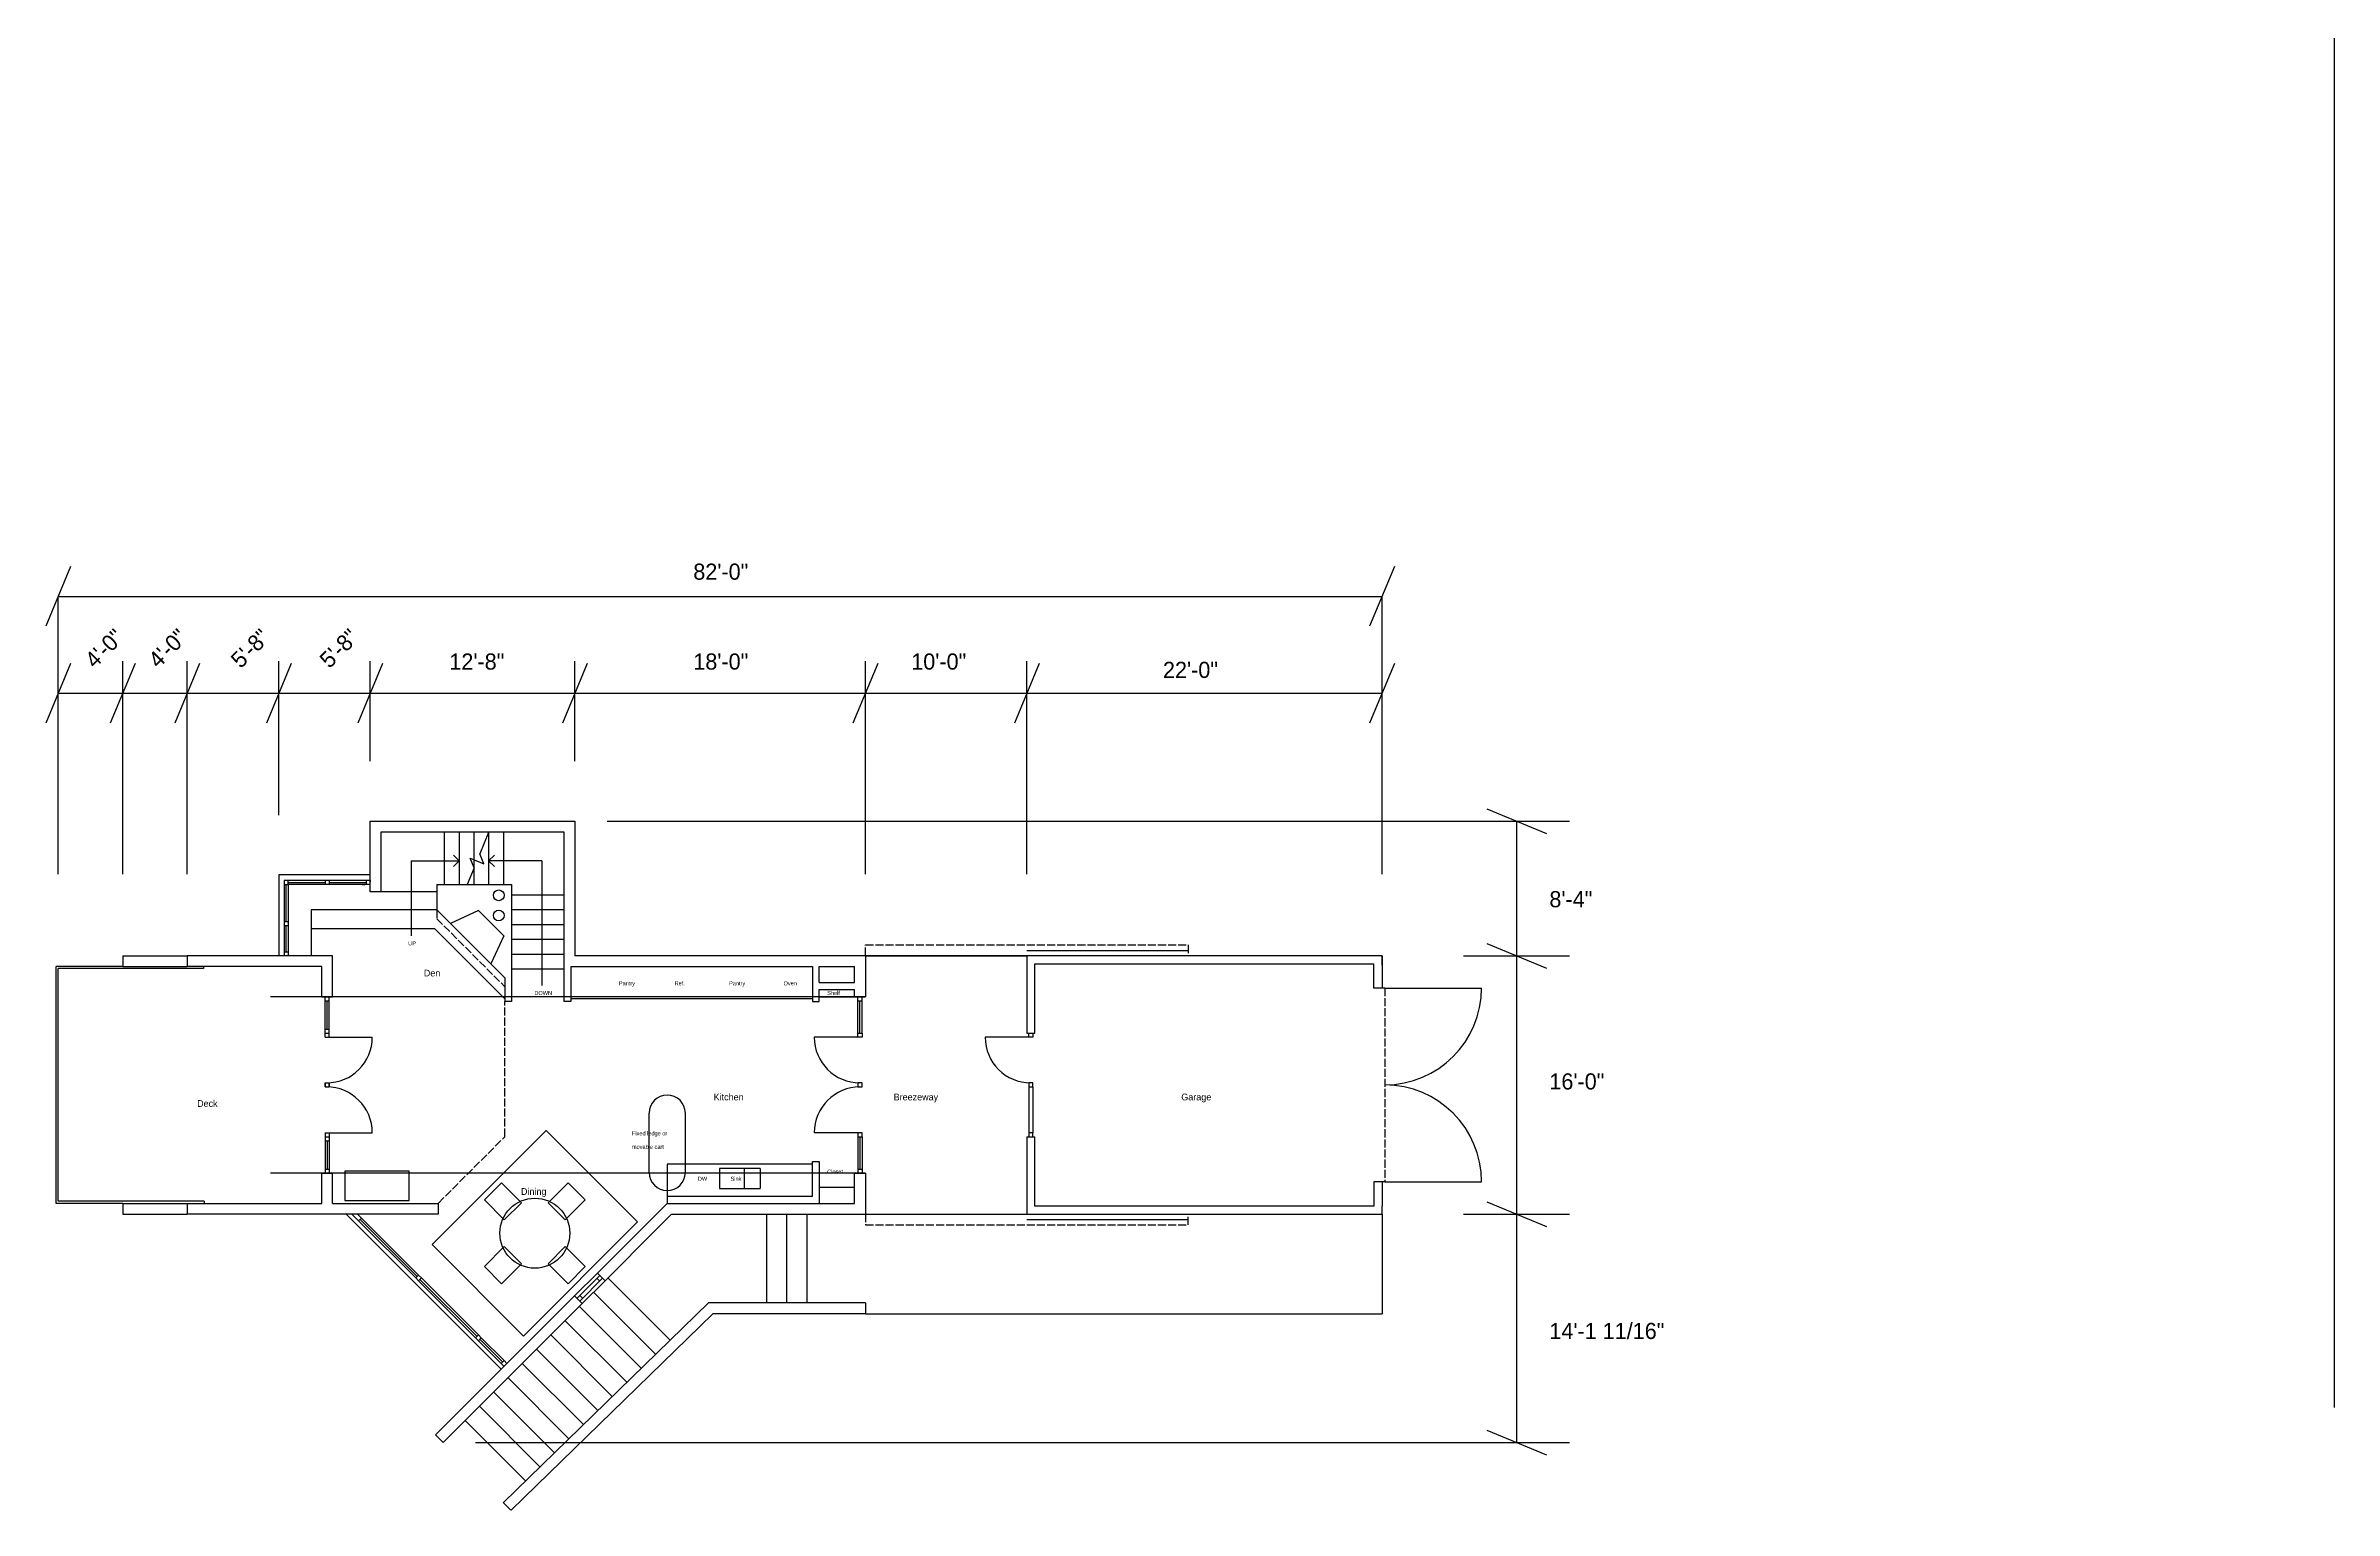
# Model space of a CAD drawing. Header units: inches. Extents: x -18511 to 1840, y 602 to 7454.
# Drawn here: x -5325 to -3624, y 1461 to 2549 of the extents above; entities that cross this region are included whole.
import ezdxf

# ---------------------------------------------------------------- set-up
doc = ezdxf.new("R2010")
doc.units = ezdxf.units.IN
doc.header["$LTSCALE"] = 0.5
doc.header["$MEASUREMENT"] = 0
doc.linetypes.add('ACAD_ISO02W100', pattern=[15, 12, -3])
doc.layers.get('0').update_dxf_attribs({"color": 253})
for name, color, linetype in [('A-doors', 254, 'Continuous'), ('A-Elev-North', 7, 'Continuous'), ('A-Elev-South', 7, 'Continuous'), ('A-furniture', 33, 'Continuous'), ('A-glazing', 252, 'Continuous'), ('A-millwork', 252, 'Continuous'), ('A-soffit', 251, 'ACAD_ISO02W100'), ('A-stairs', 252, 'Continuous'), ('A-text', 254, 'Continuous'), ('A-walls', 7, 'Continuous'), ('construction', 160, 'Continuous')]:
    doc.layers.add(name, color=color, linetype=linetype)

msp = doc.modelspace()

# ---------------------------------------------------------------- linework, layer by layer
for p, q in [((-4596.1, 1873.2), (-4716.1, 1873.2)), ((-4716.1, 1873.2), (-4596.1, 1873.2)), ((-4716.1, 1681.2), (-4596.1, 1681.2))]:
    msp.add_line(p, q)
at = {"layer": 'A-doors'}
for p, q in [((-4596.1, 1877.2), (-4476.1, 1877.2)), ((-5120.1, 1842.7), (-5112.1, 1842.7)), ((-5117.6, 1839.7), (-5114.6, 1839.7)), ((-4330.1, 1849.2), (-4258.1, 1849.2)), ((-5117.6, 1818.7), (-5114.6, 1818.7)), ((-5117.6, 1815.7), (-5114.6, 1815.7)), ((-5117.6, 1815.7), (-5114.6, 1815.7)), ((-5117.6, 1812.7), (-5114.6, 1812.7)), ((-4720.1, 1812.7), (-4754.1, 1812.7)), ((-4721.6, 1812.7), (-4721.6, 1815.7)), ((-4721.6, 1815.7), (-4718.6, 1815.7)), ((-4718.6, 1812.7), (-4721.6, 1812.7)), ((-4718.6, 1815.7), (-4718.6, 1812.7)), ((-4593.1, 1812.7), (-4627.1, 1812.7)), ((-4594.6, 1812.7), (-4594.6, 1815.7)), ((-4594.6, 1815.7), (-4591.6, 1815.7)), ((-4591.6, 1812.7), (-4594.6, 1812.7)), ((-4591.6, 1815.7), (-4591.6, 1812.7)), ((-5117.6, 1778.7), (-5114.6, 1778.7)), ((-5117.6, 1775.7), (-5117.6, 1778.7)), ((-5117.6, 1778.7), (-5114.6, 1778.7)), ((-5117.6, 1778.7), (-5117.6, 1775.7)), ((-5117.6, 1775.7), (-5114.6, 1775.7)), ((-5117.6, 1775.7), (-5114.6, 1775.7)), ((-5114.6, 1775.7), (-5114.6, 1778.7)), ((-5114.6, 1778.7), (-5114.6, 1775.7)), ((-4721.6, 1778.7), (-4721.6, 1775.7)), ((-4718.6, 1778.7), (-4721.6, 1778.7)), ((-4721.6, 1775.7), (-4718.6, 1775.7)), ((-4718.6, 1775.7), (-4718.6, 1778.7)), ((-4594.6, 1778.7), (-4594.6, 1775.7)), ((-4591.6, 1778.7), (-4594.6, 1778.7)), ((-4594.6, 1775.7), (-4591.6, 1775.7)), ((-4591.6, 1775.7), (-4591.6, 1778.7)), ((-5117.6, 1741.7), (-5114.6, 1741.7)), ((-5117.6, 1738.7), (-5114.6, 1738.7)), ((-5117.6, 1735.7), (-5114.6, 1735.7)), ((-5116.6, 1741.7), (-5082.6, 1741.7)), ((-4720.1, 1741.7), (-4754.1, 1741.7)), ((-4721.6, 1741.7), (-4721.6, 1738.7)), ((-4718.6, 1741.7), (-4721.6, 1741.7)), ((-4721.6, 1738.7), (-4718.6, 1738.7)), ((-4718.6, 1738.7), (-4718.6, 1741.7)), ((-4594.6, 1741.7), (-4594.6, 1738.7)), ((-4591.6, 1741.7), (-4594.6, 1741.7)), ((-4594.6, 1738.7), (-4591.6, 1738.7)), ((-4591.6, 1738.7), (-4591.6, 1741.7)), ((-5120.1, 1711.7), (-5112.1, 1711.7)), ((-5117.6, 1714.7), (-5114.6, 1714.7)), ((-4330.1, 1705.2), (-4258.1, 1705.2)), ((-4596.1, 1677.2), (-4476.1, 1677.2))]:
    msp.add_line(p, q, dxfattribs=at)
at = {"layer": 'A-doors', "color": 252}
for p, q in [((-4594.6, 1775.7), (-4594.6, 1741.7)), ((-4591.6, 1775.7), (-4591.6, 1741.7))]:
    msp.add_line(p, q, dxfattribs=at)
at = {"layer": 'A-doors'}
for centre, radius, start, end in [((-4330.1, 1849.2), 72, 270, 0), ((-5116.6, 1812.7), 34, 270, 0), ((-4720.1, 1812.7), 34, 180, 270), ((-4593.1, 1812.7), 34, 180, 270), ((-5116.6, 1741.7), 34, 0, 90), ((-4720.1, 1741.7), 34, 90, 180), ((-4330.1, 1705.2), 72, 0, 90)]:
    msp.add_arc(centre, radius, start, end, dxfattribs=at)
at = {"layer": 'A-Elev-North', "color": 253}
for p, q in [((-5084.1, 1933.2), (-5152.1, 1933.2)), ((-5152.1, 1933.2), (-5152.1, 1873.2)), ((-5034.6, 1907.2), (-5128.1, 1907.2)), ((-5128.1, 1907.2), (-5128.1, 1873.2)), ((-5034.6, 1920.7), (-5076.1, 1920.7))]:
    msp.add_line(p, q, dxfattribs=at)
at = {"layer": 'A-Elev-North', "color": 252}
for p, q in [((-5117.6, 1929.2), (-5117.6, 1926.2)), ((-5114.6, 1929.2), (-5114.6, 1926.2))]:
    msp.add_line(p, q, dxfattribs=at)
at = {"layer": 'A-Elev-North'}
msp.add_line((-5084.1, 1929.2), (-5084.1, 1928.2), dxfattribs=at)
at = {"layer": 'A-Elev-North', "color": 254}
for p, q in [((-5097.8, 1681.2, 0), (-5092.8, 1676.2, 0)), ((-5090.6, 1678.3, 0), (-5093.5, 1681.2, 0)), ((-5050.3, 1633.8, 0), (-5048.2, 1631.7, 0)), ((-5046.1, 1633.8, 0), (-5048.2, 1635.9, 0)), ((-5048.2, 1631.7, 0), (-5047.2, 1632.7, 0))]:
    msp.add_line(p, q, dxfattribs=at)
at = {"layer": 'A-Elev-North', "color": 7}
for p, q in [((-5005.8, 1589.3, 0), (-5003.7, 1587.1, 0)), ((-5003.7, 1591.4, 0), (-5001.6, 1589.3, 0)), ((-4986.7, 1570.2, 0), (-4984.6, 1568, 0)), ((-4984.6, 1572.3, 0), (-4982.5, 1570.2, 0))]:
    msp.add_line(p, q, dxfattribs=at)
at = {"layer": 'A-Elev-South', "color": 253}
for p, q in [((-5306.9, 2162.4, -10845.7), (-5325.3, 2118.1, -10845.7)), ((-4322.9, 2162.4, -10845.7), (-4341.3, 2118.1, -10845.7)), ((-5316.1, 2092.2, -10845.7), (-5316.1, 2140.2, -10845.7)), ((-5316.1, 2140.2, -10845.7), (-4332.1, 2140.2, -10845.7)), ((-4332.1, 1933.8, -10845.7), (-4332.1, 2140.2, -10845.7)), ((-5220.1, 1933.8, -10845.7), (-5220.1, 2092.2, -10845.7)), ((-5152.1, 1977.7, -10845.7), (-5152.1, 2092.2, -10845.7)), ((-5084.1, 2017.8, -10845.7), (-5084.1, 2092.2, -10845.7)), ((-4932.1, 2017.8, -10845.7), (-4932.1, 2092.2, -10845.7)), ((-4716.1, 1933.8, -10845.7), (-4716.1, 2092.2, -10845.7)), ((-4596.1, 1933.8, -10845.7), (-4596.1, 2092.2, -10845.7)), ((-5306.9, 2090.4, -10845.7), (-5325.3, 2046.1, -10845.7)), ((-5258.9, 2090.4, -10845.7), (-5277.3, 2046.1, -10845.7)), ((-5210.9, 2090.4, -10845.7), (-5229.3, 2046.1, -10845.7)), ((-5142.9, 2090.4, -10845.7), (-5161.3, 2046.1, -10845.7)), ((-5074.9, 2090.4, -10845.7), (-5093.3, 2046.1, -10845.7)), ((-4922.9, 2090.4, -10845.7), (-4941.3, 2046.1, -10845.7)), ((-4706.9, 2090.4, -10845.7), (-4725.3, 2046.1, -10845.7)), ((-4586.9, 2090.4, -10845.7), (-4605.3, 2046.1, -10845.7)), ((-4322.9, 2090.4, -10845.7), (-4341.3, 2046.1, -10845.7)), ((-5316.1, 2068.2, -10845.7), (-4332.1, 2068.2, -10845.7)), ((-4908.1, 1973.2, -10845.7), (-4192.7, 1973.2, -10845.7)), ((-4254.3, 1982.4, -10845.7), (-4209.9, 1964, -10845.7)), ((-5268.1, 1873.2, -5698.2), (-5220.1, 1873.2)), ((-4271.5, 1873.2, -10845.7), (-4192.7, 1873.2, -10845.7)), ((-4254.3, 1882.4, -10845.7), (-4209.9, 1864, -10845.7)), ((-5268.1, 1865.2, -5698.2), (-5220.1, 1865.2)), ((-5268.1, 1689.2, -10845.7), (-5220.1, 1689.2)), ((-5220.1, 1689.2), (-5120.1, 1689.2)), ((-5112.1, 1689.2), (-5033.6, 1689.2)), ((-4254.3, 1690.4, -10845.7), (-4209.9, 1672, -10845.7)), ((-5268.1, 1681.2, -10845.7), (-5220.1, 1681.2)), ((-4271.5, 1681.2, -10845.7), (-4192.7, 1681.2, -10845.7)), ((-4907.5, 1633.8), (-4861.3, 1587.6)), ((-4918.1, 1623.2), (-4872, 1577.1)), ((-4832.8, 1615.2), (-4985.1, 1466.8)), ((-4829.4, 1607.2), (-4979.4, 1461.2)), ((-4939.3, 1602), (-4893.5, 1556.2)), ((-4928.7, 1612.6), (-4882.8, 1566.7)), ((-4716.1, 1615.2), (-4832.8, 1615.2)), ((-4716.1, 1607.2), (-4829.4, 1607.2)), ((-4949.9, 1591.4), (-4904.2, 1545.7)), ((-4971.1, 1570.2), (-4925.7, 1524.8)), ((-4960.5, 1580.8), (-4915, 1535.3)), ((-4992.3, 1549), (-4947.2, 1503.9)), ((-4981.7, 1559.6), (-4936.5, 1514.3)), ((-5002.9, 1538.4), (-4958, 1493.4)), ((-5013.6, 1527.8), (-4968.7, 1482.9)), ((-4254.3, 1520.7, -10845.7), (-4209.9, 1502.3, -10845.7)), ((-5005.8, 1511.5, -10845.7), (-4192.7, 1511.5, -10845.7)), ((-4985.2, 1467), (-4979.6, 1461.3))]:
    msp.add_line(p, q, dxfattribs=at)
at = {"layer": 'A-Elev-South', "color": 252}
for p, q in [((-5316.1, 1933.8, -10845.7), (-5316.1, 2092.2, -10845.7)), ((-5268.1, 1933.8, -10845.7), (-5268.1, 2092.2, -10845.7))]:
    msp.add_line(p, q, dxfattribs=at)
at = {"layer": 'A-Elev-South', "color": 7}
for p, q in [((-5029.8, 1511.5), (-4926.6, 1614.7)), ((-5035.5, 1517.2), (-5029.8, 1511.5))]:
    msp.add_line(p, q, dxfattribs=at)
at = {"layer": 'A-furniture'}
msp.add_lwpolyline([(-5038.2, 1658.5), (-4970.3, 1590.6), (-4885.5, 1675.5), (-4953.4, 1743.3)], close=True, dxfattribs=at)
for points in [[(-5103.1, 1713.2), (-5103.1, 1691.2), (-5055.1, 1691.2), (-5055.1, 1713.2), (-5103.1, 1713.2)], [(-4971.7, 1689.6), (-4986.6, 1704.4), (-4999.3, 1691.7), (-4984.5, 1676.9), (-4971.7, 1689.6)], [(-4939.2, 1676.9), (-4924.4, 1691.7), (-4937.1, 1704.4), (-4951.9, 1689.6), (-4939.2, 1676.9)], [(-4971.7, 1644.3), (-4986.6, 1629.5), (-4999.3, 1642.2), (-4984.5, 1657.1), (-4971.7, 1644.3)], [(-4939.2, 1657.1), (-4924.4, 1642.2), (-4937.1, 1629.5), (-4951.9, 1644.3), (-4939.2, 1657.1)]]:
    msp.add_lwpolyline(points, dxfattribs=at)
msp.add_circle((-4961.8, 1667), 26, dxfattribs=at)
at = {"layer": 'A-glazing'}
for p, q in [((-5148.1, 1929.2), (-5148.1, 1926.2)), ((-5084.1, 1929.2), (-5148.1, 1929.2)), ((-5148.1, 1926.2), (-5145.1, 1926.2)), ((-5148.1, 1926.2), (-5148.1, 1873.2)), ((-5146.6, 1898.7), (-5146.6, 1926.2)), ((-5145.1, 1926.2), (-5145.1, 1929.2)), ((-5145.1, 1927.7), (-5117.6, 1927.7)), ((-5084.1, 1926.2), (-5145.1, 1926.2)), ((-5145.1, 1926.2), (-5145.1, 1873.2)), ((-5114.6, 1927.7), (-5087.1, 1927.7)), ((-5088.1, 1929.2), (-5090.1, 1929.2)), ((-5090.1, 1926.2), (-5088.1, 1926.2)), ((-5087.1, 1929.2), (-5087.1, 1926.2)), ((-5148.1, 1898.7), (-5145.1, 1898.7)), ((-5148.1, 1895.7), (-5145.1, 1895.7)), ((-5146.6, 1876.2), (-5146.6, 1895.7)), ((-5148.1, 1876.2), (-5145.1, 1876.2)), ((-5268.1, 1865.2, -5698.2), (-5316.1, 1865.2)), ((-5117.6, 1818.7), (-5117.6, 1839.7)), ((-5116.1, 1818.7), (-5116.1, 1839.7)), ((-5114.6, 1818.7), (-5114.6, 1839.7)), ((-4720.1, 1815.7), (-4720.1, 1839.7)), ((-5117.6, 1735.7), (-5117.6, 1714.7)), ((-5116.1, 1735.7), (-5116.1, 1714.7)), ((-5114.6, 1735.7), (-5114.6, 1714.7)), ((-4720.1, 1738.7), (-4720.1, 1714.7)), ((-4986.8, 1565.9, 0), (-5102.1, 1681.2, 0)), ((-5050.3, 1633.8, 0), (-5092.8, 1676.2, 0)), ((-5049.3, 1634.9, 0), (-5091.7, 1677.3, 0)), ((-5048.2, 1635.9, 0), (-5090.6, 1678.3, 0)), ((-5003.7, 1591.4, 0), (-5046.1, 1633.8, 0)), ((-4932.2, 1620.4), (-4915.3, 1637.4)), ((-4930.5, 1618.6), (-4913.5, 1635.6)), ((-4913.5, 1631.4), (-4915.6, 1633.5)), ((-5005.8, 1589.3, 0), (-5048.2, 1631.7, 0)), ((-5004.7, 1590.3, 0), (-5047.2, 1632.7, 0)), ((-4926.2, 1618.6), (-4928.4, 1620.7)), ((-4926.6, 1614.7), (-4909.6, 1631.7)), ((-4986.7, 1570.2, 0), (-5003.7, 1587.1, 0)), ((-4985.6, 1571.2, 0), (-5002.6, 1588.2, 0)), ((-4984.6, 1572.3, 0), (-5001.6, 1589.3, 0))]:
    msp.add_line(p, q, dxfattribs=at)
at = {"layer": 'A-glazing', "color": 252}
for p, q in [((-4721.6, 1815.7), (-4721.6, 1839.7)), ((-4718.6, 1815.7), (-4718.6, 1839.7)), ((-4721.6, 1738.7), (-4721.6, 1714.7)), ((-4718.6, 1738.7), (-4718.6, 1714.7))]:
    msp.add_line(p, q, dxfattribs=at)
at = {"layer": 'A-glazing', "color": 254}
for p, q in [((-5092.8, 1676.2, 0), (-5090.6, 1678.3, 0)), ((-5050.3, 1633.8, 0), (-5048.2, 1635.9, 0)), ((-5048.2, 1631.7, 0), (-5046.1, 1633.8, 0)), ((-5005.8, 1589.3, 0), (-5003.7, 1591.4, 0)), ((-5003.7, 1587.1, 0), (-5001.6, 1589.3, 0)), ((-4986.7, 1570.2, 0), (-4984.6, 1572.3, 0))]:
    msp.add_line(p, q, dxfattribs=at)
at = {"layer": 'A-glazing', "color": 253}
msp.add_line((-4928.3, 1616.5), (-4911.4, 1633.5), dxfattribs=at)
at = {"layer": 'A-millwork'}
for p, q in [((-5317.6, 1689.2), (-5317.6, 1865.2)), ((-5268.1, 1865.2, -5698.2), (-5317.6, 1865.2)), ((-5316.1, 1690.7), (-5316.1, 1863.7)), ((-5208.1, 1863.7), (-5316.1, 1863.7)), ((-5208.1, 1865.2), (-5208.1, 1863.7)), ((-4755.4, 1841.2), (-4935.1, 1841.2)), ((-4750.4, 1842.7), (-4724.1, 1842.7)), ((-4876.9, 1712.2), (-4876.9, 1756.2)), ((-4849.9, 1712.2), (-4849.9, 1756.2)), ((-4755.4, 1718.2), (-4863.4, 1718.2)), ((-4863.4, 1718.2), (-4863.4, 1694.2)), ((-4794.4, 1715.2), (-4824.4, 1715.2)), ((-4824.4, 1715.2), (-4824.4, 1700.2)), ((-4805.9, 1700.2), (-4805.9, 1715.2)), ((-4794.4, 1715.2), (-4794.4, 1700.2)), ((-4750.4, 1701.2), (-4724.1, 1701.2)), ((-5268.1, 1689.2, -10845.7), (-5317.6, 1689.2)), ((-5207.6, 1690.7), (-5316.1, 1690.7)), ((-5207.6, 1690.7), (-5207.6, 1689.2)), ((-4824.4, 1700.2), (-4794.4, 1700.2))]:
    msp.add_line(p, q, dxfattribs=at)
for centre, start, end in [((-4863.4, 1756.2), 0, 180), ((-4863.4, 1712.2), 180, 0)]:
    msp.add_arc(centre, 13.5, start, end, dxfattribs=at)
at = {"layer": 'A-soffit'}
for p, q in [((-5034.6, 1907.2), (-5034.6, 1900.7)), ((-5034.6, 1900.7), (-4984.1, 1850.2)), ((-4716.1, 1881.2), (-4476.1, 1881.2)), ((-4716.1, 1873.2), (-4716.1, 1881.2)), ((-4476.1, 1881.2), (-4476.1, 1873.2)), ((-4984.1, 1738.7), (-4984.1, 1839.2)), ((-4330.1, 1849.2), (-4330.1, 1705.2)), ((-5033.6, 1689.2), (-4984.1, 1738.7)), ((-4716.1, 1681.2), (-4716.1, 1673.2)), ((-4716.1, 1673.2), (-4476.1, 1673.2)), ((-4476.1, 1673.2), (-4476.1, 1681.2))]:
    msp.add_line(p, q, dxfattribs=at)
at = {"layer": 'A-stairs'}
for p, q in [((-5029.1, 1965.2), (-5029.1, 1926.2)), ((-5018.1, 1965.2), (-5018.1, 1926.2)), ((-5007.1, 1965.2), (-5007.1, 1926.2)), ((-4996.1, 1964.8), (-5002.7, 1948.8)), ((-4996.1, 1965.2), (-4996.1, 1926.2)), ((-4985.1, 1965.2), (-4985.1, 1926.2)), ((-5009.9, 1945.8), (-4999.7, 1941.6)), ((-5006.9, 1938.6), (-5009.9, 1945.8)), ((-4999.7, 1941.6), (-5002.7, 1948.8)), ((-5006.9, 1938.6), (-5012.1, 1926.2)), ((-4940.1, 1918.2), (-4979.1, 1918.2)), ((-4940.1, 1907.2), (-4979.1, 1907.2)), ((-5036.1, 1893.2), (-5128.1, 1893.2)), ((-4984.1, 1841.2), (-5036.1, 1893.2)), ((-4940.1, 1896.2), (-4979.1, 1896.2)), ((-4940.1, 1885.2), (-4979.1, 1885.2)), ((-4940.1, 1874.2), (-4979.1, 1874.2)), ((-4940.1, 1863.2), (-4979.1, 1863.2))]:
    msp.add_line(p, q, dxfattribs=at)
at = {"layer": 'A-text'}
for p, q in [((-5053.6, 1943.7), (-5018.1, 1943.7)), ((-5053.6, 1943.7), (-5053.6, 1888)), ((-5018.1, 1943.7), (-5022.3, 1948)), ((-5018.1, 1943.7), (-5022.3, 1939.5)), ((-4996.1, 1943.7), (-4991.8, 1948)), ((-4996.1, 1943.7), (-4991.8, 1939.5)), ((-4956.6, 1943.7), (-4996.1, 1943.7)), ((-4956.6, 1943.7), (-4956.6, 1851.1))]:
    msp.add_line(p, q, dxfattribs=at)
at = {"layer": 'A-walls'}
for p, q in [((-5084.1, 1973.2), (-4932.1, 1973.2)), ((-5084.1, 1920.7), (-5084.1, 1973.2)), ((-4932.1, 1973.2), (-4932.1, 1873.2)), ((-5076.1, 1965.2), (-4940.1, 1965.2)), ((-5076.1, 1920.7), (-5076.1, 1965.2)), ((-4940.1, 1965.2), (-4940.1, 1839.2)), ((-5034.6, 1926.2), (-4979.1, 1926.2)), ((-5034.6, 1926.2), (-5034.6, 1907.2)), ((-4979.1, 1926.2), (-4979.1, 1839.2)), ((-5076.1, 1920.7), (-5084.1, 1920.7)), ((-5024.5, 1897.2), (-5034.6, 1907.2)), ((-5003.6, 1906.8), (-5024.4, 1897.1)), ((-4984.9, 1888), (-5003.6, 1906.8)), ((-5024.5, 1897.2), (-4994.6, 1867.2)), ((-4984.9, 1888), (-4994.6, 1867.2)), ((-5112.1, 1873.2), (-5220.1, 1873.2)), ((-5220.1, 1873.2), (-5220.1, 1865.2)), ((-5112.1, 1842.7), (-5112.1, 1873.2)), ((-4716.1, 1873.2), (-4932.1, 1873.2)), ((-4716.1, 1873.2), (-4716.1, 1842.7)), ((-4596.1, 1873.2), (-4596.1, 1815.7)), ((-4332.1, 1873.2), (-4596.1, 1873.2)), ((-4332.1, 1873.2), (-4332.1, 1866.2)), ((-4332.1, 1866.2), (-4332.1, 1873.2)), ((-5120.1, 1865.2), (-5220.1, 1865.2)), ((-5120.1, 1842.7), (-5120.1, 1865.2)), ((-4984.1, 1856.8), (-4994.6, 1867.2)), ((-4984.1, 1856.8), (-4984.1, 1839.2)), ((-4935.1, 1865.2), (-4935.1, 1839.2)), ((-4935.1, 1865.2), (-4755.4, 1865.2)), ((-4755.4, 1865.2), (-4755.4, 1839.2)), ((-4750.4, 1865.2), (-4724.1, 1865.2)), ((-4750.4, 1853.2), (-4750.4, 1865.2)), ((-4724.1, 1853.2), (-4724.1, 1865.2)), ((-4590.1, 1815.7), (-4590.1, 1867.2)), ((-4590.1, 1867.2), (-4338.1, 1867.2)), ((-4338.1, 1849.2), (-4338.1, 1867.2)), ((-4332.1, 1866.2), (-4332.1, 1849.2)), ((-5117.6, 1839.7), (-5117.6, 1842.7)), ((-5114.6, 1839.7), (-5114.6, 1842.7)), ((-4979.1, 1839.2), (-4984.1, 1839.2)), ((-4935.1, 1839.2), (-4940.1, 1839.2)), ((-4755.4, 1839.2), (-4750.4, 1839.2)), ((-4750.4, 1853.2), (-4724.1, 1853.2)), ((-4750.4, 1839.2), (-4750.4, 1848.2)), ((-4750.4, 1848.2), (-4724.1, 1848.2)), ((-4724.1, 1842.7), (-4724.1, 1848.2)), ((-4724.1, 1842.7), (-4716.1, 1842.7)), ((-4721.6, 1839.7), (-4721.6, 1842.7)), ((-4721.6, 1839.7), (-4718.6, 1839.7)), ((-4718.6, 1839.7), (-4718.6, 1842.7)), ((-4330.1, 1849.2), (-4338.1, 1849.2)), ((-5117.6, 1815.7), (-5117.6, 1818.7)), ((-5117.6, 1812.7), (-5117.6, 1815.7)), ((-5114.6, 1815.7), (-5114.6, 1818.7)), ((-5114.6, 1812.7), (-5114.6, 1815.7)), ((-4721.6, 1815.7), (-4718.6, 1815.7)), ((-4596.1, 1815.7), (-4590.1, 1815.7)), ((-5117.6, 1741.7), (-5117.6, 1735.7)), ((-5114.6, 1741.7), (-5114.6, 1735.7)), ((-4596.1, 1738.7), (-4590.1, 1738.7)), ((-4596.1, 1738.7), (-4596.1, 1681.2)), ((-4590.1, 1687.2), (-4590.1, 1738.7)), ((-4755.4, 1694.2), (-4755.4, 1720.2)), ((-4755.4, 1720.2), (-4750.4, 1720.2)), ((-4750.4, 1720.2), (-4750.4, 1689.2)), ((-5120.1, 1689.2), (-5120.1, 1711.7)), ((-5117.6, 1714.7), (-5117.6, 1711.7)), ((-5114.6, 1714.7), (-5114.6, 1711.7)), ((-5112.1, 1689.2), (-5112.1, 1711.7)), ((-4724.1, 1689.2), (-4724.1, 1711.7)), ((-4724.1, 1711.7), (-4716.1, 1711.7)), ((-4721.6, 1714.7), (-4718.6, 1714.7)), ((-4721.6, 1714.7), (-4721.6, 1711.7)), ((-4718.6, 1714.7), (-4718.6, 1711.7)), ((-4716.1, 1711.7), (-4716.1, 1681.2)), ((-4338.1, 1705.2), (-4338.1, 1687.2)), ((-4330.1, 1705.2), (-4338.1, 1705.2)), ((-4332.1, 1705.2), (-4332.1, 1687.2)), ((-5220.1, 1689.2), (-5220.1, 1681.2)), ((-5033.6, 1689.2), (-5033.6, 1681.2)), ((-4915.3, 1637.4), (-4863.4, 1689.2)), ((-4755.4, 1694.2), (-4863.4, 1694.2)), ((-4863.4, 1694.2), (-4863.4, 1694.2)), ((-4863.4, 1694.2), (-4863.4, 1689.2)), ((-4863.4, 1689.2), (-4724.1, 1689.2)), ((-4338.1, 1687.2), (-4590.1, 1687.2)), ((-4332.1, 1681.2), (-4332.1, 1687.2)), ((-5033.6, 1681.2), (-5220.1, 1681.2)), ((-4871.4, 1669.9), (-4909.6, 1631.7)), ((-4860.1, 1681.2), (-4871.4, 1669.9)), ((-4860.1, 1681.2), (-4716.1, 1681.2)), ((-4596.1, 1681.2), (-4332.1, 1681.2)), ((-4909.6, 1631.7), (-4915.3, 1637.4)), ((-5035.5, 1517.2), (-4932.2, 1620.4)), ((-4926.6, 1614.7), (-4932.2, 1620.4))]:
    msp.add_line(p, q, dxfattribs=at)
at = {"layer": 'A-walls', "color": 253}
for p, q in [((-4232.1, 1973.2, -10845.7), (-4232.1, 1511.5, -10845.7)), ((-5268.1, 1873.2, -10845.7), (-5268.1, 1865.2, -10845.7)), ((-5268.1, 1689.2, -10845.7), (-5268.1, 1681.2, -10845.7)), ((-4789.4, 1615.2), (-4789.4, 1681.2, 0)), ((-4774.4, 1615.2), (-4774.4, 1681.2, 0)), ((-4759.4, 1615.2), (-4759.4, 1681.2, 0)), ((-4332.1, 1681.2), (-4332.1, 1607.2)), ((-4716.1, 1615.2), (-4716.1, 1607.2)), ((-4716.1, 1607.2), (-4332.1, 1607.2))]:
    msp.add_line(p, q, dxfattribs=at)
at = {"layer": 'A-walls', "color": 252}
msp.add_line((-5116.6, 1812.7), (-5082.6, 1812.7), dxfattribs=at)
at = {"layer": 'A-walls'}
for centre in [(-4988.6, 1918.1), (-4988.6, 1903.1)]:
    msp.add_circle(centre, 4, dxfattribs=at)
at = {"layer": 'construction'}
for p, q in [((-3624.4, 4781.6), (-3624.4, 1537.5)), ((-4716.1, 1842.7), (-5158.2, 1842.7)), ((-4716.1, 1711.7), (-5158.2, 1711.7))]:
    msp.add_line(p, q, dxfattribs=at)

# ---------------------------------------------------------------- texts
at = {"layer": 'A-soffit', "color": 7}
for s, height, p in [('Den', 5, (-5044.3, 1857.8)), ('Pantry', 3, (-4899.3, 1851.2)), ('Ref.', 3, (-4857.9, 1851.2)), ('Pantry', 3, (-4817.4, 1851.2)), ('Oven', 3, (-4776.9, 1851.2)), ('Shelf', 3, (-4744.5, 1844)), ('Kitchen', 5, (-4828.9, 1765.7)), ('Breezeway', 5, (-4695.1, 1765.7)), ('Garage', 5, (-4481.3, 1765.7)), ('Deck', 5, (-5212.8, 1760.9)), ('Fixed ledge or', 3, (-4889.6, 1739.7)), ('movable cart', 3, (-4889.6, 1729.7)), ('DW', 3, (-4840.6, 1706)), ('Sink', 3, (-4816.3, 1706)), ('Closet', 3, (-4744.5, 1711.3)), ('Dining', 5, (-4972.1, 1695.5))]:
    msp.add_text(s, height=height, dxfattribs=at).set_placement(p)
at = {"layer": 'A-text'}
for s, p in [('UP', (-5055.9, 1880.9)), ('DOWN', (-4962.1, 1844))]:
    msp.add_text(s, height=3, dxfattribs=at).set_placement(p)
at = {"layer": 'construction', "color": 7}
for s, p in [('82\'-0"', (-4844, 2152.6, -15993.3)), ('12\'-8"', (-5025.3, 2085.8, -15993.3)), ('18\'-0"', (-4844, 2085.8, -15993.3)), ('10\'-0"', (-4682, 2085.8, -15993.3)), ('22\'-0"', (-4494.9, 2079.6, -15993.3)), ('8\'-4"', (-4207.7, 1909.2, -15993.3)), ('16\'-0"', (-4207.7, 1773.8, -15993.3)), ('14\'-1 11/16"', (-4207.7, 1588.4, -15993.3))]:
    msp.add_text(s, height=12, dxfattribs=at).set_placement(p)
for s, p in [('4\'-0"', (-5288.9, 2086.1, -15993.3)), ('4\'-0"', (-5241.7, 2086.1, -15993.3)), ('5\'-8"', (-5180.4, 2086.1, -15993.3)), ('5\'-8"', (-5114.4, 2086.1, -15993.3))]:
    msp.add_text(s, height=12, rotation=45, dxfattribs=at).set_placement(p)

doc.saveas('drawing.dxf')
